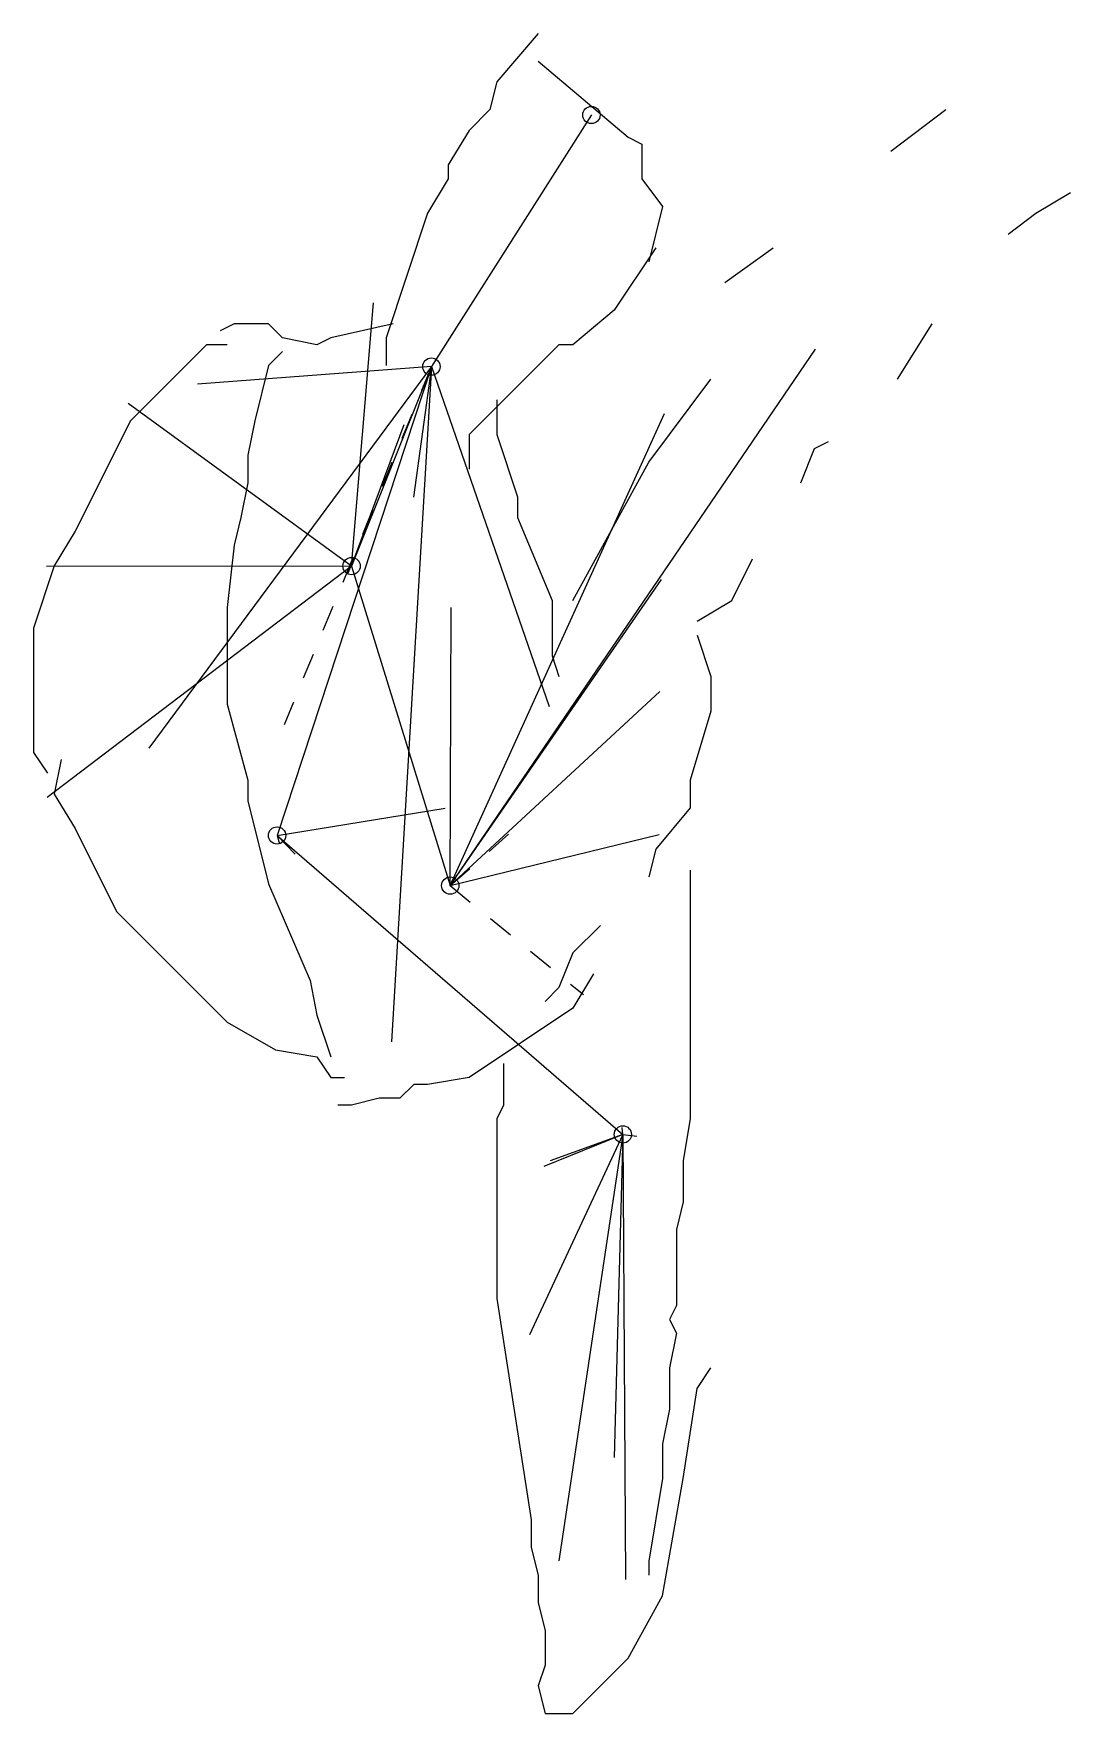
# Model space of a CAD drawing. Header units: millimetres. Extents: x -103.3 to -91.3, y 0.1 to 19.5.
import ezdxf

# ---------------------------------------------------------------- set-up
doc = ezdxf.new("R2010")
doc.units = ezdxf.units.MM
doc.linetypes.add('DASH', pattern=[0.6, 0.3, -0.3])

msp = doc.modelspace()

# ---------------------------------------------------------------- linework, layer by layer
at = {"layer": 'Shots', "color": 1}
for p, q in [((-96.796, 18.558), (-98.648, 15.646)), ((-96.796, 18.558), (-96.796, 18.558)), ((-98.648, 15.646), (-100.434, 10.22)), ((-98.648, 15.646), (-99.572, 13.338)), ((-98.648, 15.646), (-98.648, 15.646)), ((-99.572, 13.338), (-98.43, 9.64)), ((-100.434, 10.22), (-96.432, 6.76))]:
    msp.add_line(p, q, dxfattribs=at)
for centre in [(-96.796, 18.558), (-98.648, 15.646), (-98.648, 15.646), (-99.572, 13.338), (-100.434, 10.22), (-98.43, 9.64), (-96.432, 6.76)]:
    msp.add_circle(centre, 0.1, dxfattribs=at)
at = {"layer": 'Sketch', "color": 0}
for points in [[(-97.412, 19.5), (-97.892, 18.94), (-97.972, 18.62), (-98.212, 18.38), (-98.452, 17.98), (-98.452, 17.82), (-98.692, 17.42), (-99.172, 15.98), (-99.172, 15.66)], [(-97.412, 19.18), (-96.372, 18.3), (-96.212, 18.22), (-96.212, 17.82), (-95.972, 17.5), (-96.132, 16.86)], [(-93.332, 18.14), (-92.692, 18.62)], [(-91.972, 17.18), (-91.652, 17.42), (-91.252, 17.66)], [(-96.052, 17.02), (-96.532, 16.3), (-97.012, 15.9), (-97.172, 15.9), (-98.212, 14.86), (-98.212, 14.46)], [(-95.252, 16.62), (-94.692, 17.02)], [(-99.092, 16.14), (-99.812, 15.98), (-99.972, 15.9), (-100.372, 15.98), (-100.532, 16.14), (-100.932, 16.14), (-101.092, 16.06)], [(-93.252, 15.5), (-92.852, 16.14)], [(-101.012, 15.9), (-101.252, 15.9), (-102.132, 15.02), (-102.772, 13.74), (-103.012, 13.34), (-103.252, 12.62), (-103.252, 11.18), (-103.092, 10.94)], [(-97.012, 12.94), (-96.132, 14.54), (-95.412, 15.5)], [(-97.892, 15.26), (-97.892, 14.86), (-97.652, 14.14), (-97.652, 13.9), (-97.252, 12.94), (-97.252, 12.3), (-97.172, 12.06)], [(-94.372, 14.3), (-94.212, 14.7), (-94.052, 14.78)], [(-95.572, 12.7), (-95.172, 12.94), (-94.932, 13.42)], [(-95.572, 12.54), (-95.412, 12.06), (-95.412, 11.66), (-95.652, 10.86), (-95.652, 10.54), (-96.052, 10.06), (-96.132, 9.74)], [(-102.932, 11.1), (-103.012, 10.7), (-102.772, 10.3), (-102.772, 10.3), (-102.292, 9.34), (-101.012, 8.06), (-100.452, 7.74), (-99.972, 7.66), (-99.812, 7.42), (-99.652, 7.42)], [(-95.652, 9.82), (-95.652, 6.94), (-95.732, 6.46), (-95.732, 5.98), (-95.812, 5.66), (-95.812, 4.78), (-95.892, 4.62), (-95.812, 4.46), (-95.892, 4.06), (-95.892, 3.58), (-95.972, 3.18), (-95.972, 2.78), (-96.132, 1.82), (-96.132, 1.66)], [(-96.692, 9.18), (-97.012, 8.86), (-97.172, 8.46), (-97.332, 8.3)], [(-96.772, 8.62), (-97.012, 8.22), (-98.212, 7.42), (-98.692, 7.34), (-98.852, 7.34), (-99.012, 7.18), (-99.252, 7.18), (-99.572, 7.1), (-99.732, 7.1)], [(-97.812, 7.58), (-97.812, 7.1), (-97.892, 6.94), (-97.892, 4.86), (-97.492, 2.3), (-97.492, 1.98), (-97.412, 1.66), (-97.412, 1.34), (-97.332, 1.02), (-97.332, 0.62), (-97.412, 0.38), (-97.332, 0.06), (-97.012, 0.06), (-96.372, 0.7), (-95.972, 1.42), (-95.732, 2.78), (-95.572, 3.82), (-95.412, 4.06)]]:
    msp.add_lwpolyline(points, dxfattribs=at)
at = {"layer": 'Sketch', "color": 32}
msp.add_lwpolyline([(-100.372, 15.82), (-100.532, 15.66), (-100.692, 15.02), (-100.772, 14.62), (-100.772, 14.3), (-100.852, 13.9), (-100.932, 13.58), (-101.012, 12.86), (-101.012, 11.74), (-100.772, 10.86), (-100.772, 10.62), (-100.532, 9.66), (-100.052, 8.54), (-99.972, 8.14), (-99.812, 7.66)], dxfattribs=at)
at = {"layer": 'XSect', "color": 1}
for p, q in [((-99.572, 13.338), (-99.318, 16.386)), ((-98.43, 9.64), (-94.202, 15.848)), ((-98.648, 15.646), (-101.918, 11.23)), ((-98.648, 15.646), (-101.356, 15.444)), ((-98.648, 15.646), (-99.108, 7.832)), ((-98.648, 15.646), (-98.854, 14.136)), ((-98.648, 15.646), (-97.284, 11.714)), ((-99.572, 13.338), (-102.156, 15.218)), ((-99.572, 13.338), (-98.964, 14.976)), ((-98.43, 9.64), (-95.95, 15.104)), ((-99.572, 13.338), (-103.102, 13.332)), ((-99.572, 13.338), (-103.094, 10.66)), ((-98.43, 9.64), (-95.984, 13.182)), ((-98.43, 9.64), (-98.418, 12.858)), ((-98.43, 9.64), (-96.004, 11.886)), ((-100.434, 10.22), (-98.49, 10.536)), ((-98.43, 9.64), (-96.01, 10.23)), ((-96.432, 6.76), (-97.512, 4.44)), ((-96.432, 6.76), (-97.346, 6.39)), ((-96.432, 6.76), (-97.272, 6.454)), ((-96.432, 6.76), (-97.172, 1.826)), ((-96.432, 6.76), (-96.532, 3.02)), ((-96.432, 6.76), (-96.4, 1.61))]:
    msp.add_line(p, q, dxfattribs=at)
at = {"layer": 'XSect', "color": 1, "linetype": 'DASH'}
for p, q in [((-98.648, 15.646), (-100.352, 11.5)), ((-98.648, 15.646), (-99.614, 13.254)), ((-98.648, 15.646), (-99.582, 13.362)), ((-98.43, 9.64), (-97.646, 10.33)), ((-100.434, 10.22), (-100.216, 9.994)), ((-100.434, 10.22), (-100.404, 10.124)), ((-98.43, 9.64), (-96.888, 8.38)), ((-96.432, 6.76), (-96.438, 6.84)), ((-96.432, 6.76), (-96.27, 6.74))]:
    msp.add_line(p, q, dxfattribs=at)

doc.saveas('drawing.dxf')
